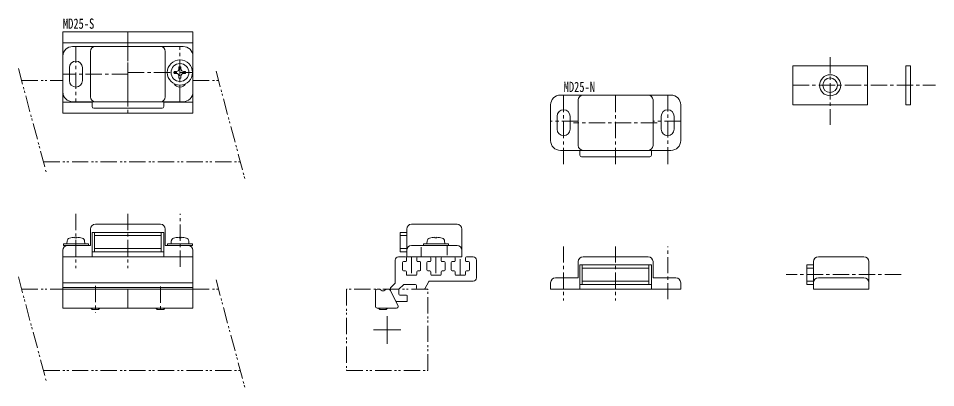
# Model space of a CAD drawing. Units: millimetres on the paper. Extents: x -622 to 995, y -460 to 705.
# Drawn here: x -328.2 to -46.1, y 149.2 to 262.8 of the extents above; entities that cross this region are included whole.
import ezdxf
from ezdxf.enums import TextEntityAlignment as Align

# ---------------------------------------------------------------- set-up
doc = ezdxf.new("R2010")
doc.units = ezdxf.units.MM
for name, pattern in [('CHAIN1', [8, 5, -1, 1, -1]), ('CHAIN2', [12, 9, -1, 1, -1]), ('DASHED3', [4, 3, -1]), ('DOUBLE_CHAIN1', [8.8, 5, -1, 0.6, -0.6, 0.6, -1])]:
    doc.linetypes.add(name, pattern=pattern)
for name, color, linetype, lineweight in [('0-0', 7, 'Continuous', 18), ('0-1', 4, 'Continuous', 18), ('0-2', 7, 'Continuous', 40), ('0-8', 4, 'Continuous', 18)]:
    doc.layers.add(name, color=color, linetype=linetype, lineweight=lineweight)
doc.styles.add('ＭＳ ゴシック', font='')
doc.styles.get('ＭＳ ゴシック').set_extended_font_data('MS Gothic')

msp = doc.modelspace()

# ---------------------------------------------------------------- linework, layer by layer
at = {"layer": '0-0'}
for p, q in [((-277.5, 254.169), (-311.5, 254.169)), ((-306, 252.669), (-306, 238.669)), ((-283, 238.669), (-283, 252.669)), ((-312.5, 243.669), (-312.5, 247.669)), ((-308.5, 247.669), (-308.5, 243.669)), ((-278.8, 247.269), (-278.8, 247.919)), ((-277.5, 237.169), (-311.5, 237.169)), ((-305.5, 237.169), (-305.5, 235.669)), ((-283.5, 235.669), (-283.5, 237.169)), ((-161.5, 239.221), (-127.5, 239.221)), ((-156, 237.721), (-156, 223.721)), ((-133, 223.721), (-133, 237.721)), ((-305, 235.169), (-284, 235.169)), ((-164.5, 236.221), (-164.5, 225.221)), ((-124.5, 236.221), (-124.5, 225.221)), ((-162.5, 232.721), (-162.5, 228.721)), ((-158.5, 228.721), (-158.5, 232.721)), ((-130.5, 228.721), (-130.5, 232.721)), ((-126.5, 228.721), (-126.5, 232.721)), ((-127.5, 222.221), (-161.5, 222.221)), ((-155.5, 222.221), (-155.5, 220.721)), ((-155, 220.221), (-134, 220.221)), ((-133.5, 220.721), (-133.5, 222.221)), ((-284.5, 199.5), (-304.5, 199.5)), ((-208.771, 198), (-208.771, 189.5)), ((-193.271, 199.5), (-207.271, 199.5)), ((-304.75, 191), (-304.75, 197)), ((-304.75, 196), (-284.25, 196)), ((-284.25, 191), (-284.25, 197)), ((-283.5, 197), (-283.5, 189.5)), ((-208.771, 196), (-210.771, 196)), ((-200.071, 195.494), (-200.071, 195.278)), ((-284.25, 192), (-304.75, 192)), ((-208.771, 192), (-210.771, 192)), ((-193.271, 193), (-207.271, 193)), ((-202.521, 193.5), (-202.447, 194.347)), ((-197.095, 194.347), (-197.021, 193.5)), ((-314.5, 173.7), (-314.5, 191.5)), ((-314.5, 189.5), (-274.5, 189.5)), ((-314.5, 189.5), (-274.5, 189.5)), ((-305.5, 191), (-283.5, 191)), ((-274.5, 191.5), (-274.5, 173.7)), ((-211.271, 189.5), (-209.171, 189.5)), ((-210.771, 191), (-208.771, 191)), ((-208.871, 189.2), (-208.871, 188.3)), ((-205.671, 188.3), (-205.671, 189.2)), ((-201.371, 188.3), (-201.371, 189.2)), ((-198.171, 189.2), (-198.171, 188.3)), ((-193.871, 189.2), (-193.871, 188.3)), ((-190.671, 188.3), (-190.671, 189.2)), ((-190.371, 189.5), (-188.271, 189.5)), ((-134.5, 189.5), (-154.5, 189.5)), ((-68.153, 189.5), (-82.153, 189.5)), ((-212.271, 181.624), (-212.271, 188.5)), ((-210.071, 187.7), (-210.071, 185.5)), ((-209.171, 188), (-209.771, 188)), ((-204.771, 188), (-205.371, 188)), ((-204.471, 185.5), (-204.471, 187.7)), ((-202.571, 185.5), (-202.571, 187.7)), ((-202.271, 188), (-201.671, 188)), ((-197.871, 188), (-197.271, 188)), ((-196.971, 187.7), (-196.971, 185.5)), ((-195.071, 187.7), (-195.071, 185.5)), ((-194.171, 188), (-194.771, 188)), ((-189.771, 188), (-190.371, 188)), ((-189.471, 185.5), (-189.471, 187.7)), ((-187.271, 188.5), (-187.271, 183)), ((-154.75, 181), (-154.75, 187)), ((-134.25, 181), (-134.25, 187)), ((-133.5, 187), (-133.5, 179.5)), ((-83.653, 187), (-85.653, 187)), ((-209.771, 185.2), (-209.171, 185.2)), ((-208.871, 184.9), (-208.871, 184.1)), ((-208.571, 183.8), (-205.971, 183.8)), ((-205.671, 184.1), (-205.671, 184.9)), ((-205.371, 185.2), (-204.771, 185.2)), ((-201.671, 185.2), (-202.271, 185.2)), ((-201.371, 184.1), (-201.371, 184.9)), ((-198.471, 183.8), (-201.071, 183.8)), ((-198.171, 184.9), (-198.171, 184.1)), ((-197.271, 185.2), (-197.871, 185.2)), ((-194.771, 185.2), (-194.171, 185.2)), ((-193.871, 184.9), (-193.871, 184.1)), ((-193.571, 183.8), (-190.971, 183.8)), ((-190.671, 184.1), (-190.671, 184.9)), ((-190.371, 185.2), (-189.771, 185.2)), ((-154.75, 186), (-134.25, 186)), ((-85.653, 186), (-83.653, 186)), ((-314.5, 181.5), (-274.5, 181.5)), ((-213.683, 180.088), (-212.359, 181.412)), ((-209.759, 180.912), (-211.083, 179.588)), ((-206.071, 181), (-209.547, 181)), ((-205.771, 179.8), (-205.771, 180.7)), ((-201.914, 181.85), (-203.185, 179.65)), ((-188.271, 182), (-201.655, 182)), ((-164.5, 179.5), (-164.5, 181.5)), ((-155.5, 181), (-133.5, 181)), ((-134.25, 182), (-154.75, 182)), ((-83.653, 182), (-85.653, 182)), ((-82.153, 183), (-68.153, 183)), ((-314.5, 180), (-274.5, 180)), ((-218.371, 174.2), (-218.371, 179)), ((-217.871, 179.5), (-217.205, 179.5)), ((-216.955, 179.433), (-216.321, 179.067)), ((-215.821, 179.067), (-215.187, 179.433)), ((-214.937, 179.5), (-214.28, 179.5)), ((-213.833, 179.224), (-211.433, 174.424)), ((-213.771, 179.171), (-213.771, 179.876)), ((-212.154, 175.866), (-213.739, 179.037)), ((-211.171, 179.376), (-211.171, 178)), ((-203.444, 179.5), (-205.471, 179.5)), ((-208.871, 175.7), (-211.886, 175.7)), ((-210.871, 177.7), (-208.871, 177.7)), ((-208.571, 177.4), (-208.571, 176)), ((-305.5, 173.3), (-305.9, 173.7)), ((-303.5, 173.3), (-305.5, 173.3)), ((-303.1, 173.7), (-303.5, 173.3)), ((-285.5, 173.3), (-285.9, 173.7)), ((-283.5, 173.3), (-285.5, 173.3)), ((-283.1, 173.7), (-283.5, 173.3)), ((-211.88, 173.7), (-217.871, 173.7))]:
    msp.add_line(p, q, dxfattribs=at)
at = {"layer": '0-0', "linetype": 'DASHED3'}
for p, q in [((-204.271, 189.5), (-204.271, 193)), ((-196.271, 193), (-196.271, 189.5))]:
    msp.add_line(p, q, dxfattribs=at)
at = {"layer": '0-0'}
for points in [[(-274.5, 258.669), (-314.5, 258.669), (-314.5, 233.669), (-274.5, 233.669)], [(-90.03, 248.242), (-90.03, 236.242), (-67.03, 236.242), (-67.03, 248.242)], [(-53.783, 248.242), (-55.283, 248.242), (-55.283, 236.242), (-53.783, 236.242)]]:
    msp.add_lwpolyline(points, close=True, dxfattribs=at)
for points in [[(-279.6, 246.469), (-280.25, 246.469), (-280.25, 245.869), (-279.6, 245.869)], [(-278.8, 247.919), (-278.2, 247.919), (-278.2, 247.269)], [(-277.4, 245.869), (-276.75, 245.869), (-276.75, 246.469), (-277.4, 246.469)], [(-278.8, 245.069), (-278.8, 244.419), (-278.2, 244.419), (-278.2, 245.069)], [(-306, 198), (-306, 193), (-313, 193)], [(-276, 193), (-283, 193), (-283, 198)], [(-208.771, 189.5), (-191.771, 189.5), (-191.771, 198)], [(-283.5, 197), (-305.5, 197), (-305.5, 189.5)], [(-210.771, 191), (-210.771, 197), (-208.771, 197)], [(-200.071, 195.278), (-199.471, 195.278), (-199.471, 195.494)], [(-203.621, 193), (-203.621, 193.5), (-195.921, 193.5), (-195.921, 193)], [(-156, 188), (-156, 183), (-163, 183)], [(-133.5, 187), (-155.5, 187), (-155.5, 179.5)], [(-126, 183), (-133, 183), (-133, 188)], [(-85.653, 187), (-85.653, 181), (-83.653, 181)], [(-83.653, 188), (-83.653, 179.5), (-66.653, 179.5), (-66.653, 188)], [(-164.5, 179.5), (-124.5, 179.5), (-124.5, 181.5)], [(-217.471, 173.7), (-217.071, 173.3), (-215.071, 173.3), (-214.671, 173.7)]]:
    msp.add_lwpolyline(points, dxfattribs=at)
for centre, radius in [((-278.5, 246.169), 3.88), ((-278.5, 246.169), 2.75), ((-78.53, 242.242), 3.25), ((-78.53, 242.242), 2.25)]:
    msp.add_circle(centre, radius, dxfattribs=at)
for centre, radius, start, end in [((-311.5, 251.169), 3, 90, 180), ((-304.5, 252.669), 1.5, 90, 180), ((-284.5, 252.669), 1.5, 0, 90), ((-277.5, 251.169), 3, 0, 90), ((-310.5, 247.669), 2, 0, 180), ((-279.6, 247.269), 0.8, 270, 0), ((-279.6, 245.069), 0.8, 0, 90), ((-277.4, 247.269), 0.8, 180, 270), ((-277.4, 245.069), 0.8, 90, 180), ((-310.5, 243.669), 2, 180, 0), ((-278.5, 243.669), 2, 208.71415, 331.28585), ((-311.5, 240.169), 3, 180, 270), ((-277.5, 240.169), 3, 270, 0), ((-304.5, 238.669), 1.5, 180, 270), ((-284.5, 238.669), 1.5, 270, 0), ((-161.5, 236.221), 3, 90, 180), ((-154.5, 237.721), 1.5, 90, 180), ((-134.5, 237.721), 1.5, 0, 90), ((-127.5, 236.221), 3, 0, 90), ((-305, 235.669), 0.5, 180, 270), ((-284, 235.669), 0.5, 270, 0), ((-160.5, 232.721), 2, 0, 180), ((-128.5, 232.721), 2, 0, 180), ((-160.5, 228.721), 2, 180, 0), ((-128.5, 228.721), 2, 180, 0), ((-161.5, 225.221), 3, 180, 270), ((-154.5, 223.721), 1.5, 180, 270), ((-134.5, 223.721), 1.5, 270, 0), ((-127.5, 225.221), 3, 270, 0), ((-155, 220.721), 0.5, 180, 270), ((-134, 220.721), 0.5, 270, 0), ((-304.5, 198), 1.5, 90, 180), ((-284.5, 198), 1.5, 0, 90), ((-207.271, 198), 1.5, 90, 180), ((-193.271, 198), 1.5, 0, 90), ((-201.451, 194.26), 1, 106.25702, 175), ((-199.771, 188.5), 7, 92.45628, 106.25702), ((-199.771, 188.5), 7, 73.74297, 87.5437), ((-198.091, 194.26), 1, 4.99998, 73.74297), ((-313, 191.5), 1.5, 90, 180), ((-276, 191.5), 1.5, 0, 90), ((-207.271, 191.5), 1.5, 90, 180), ((-193.271, 191.5), 1.5, 0, 90), ((-211.271, 188.5), 1, 90, 180), ((-209.171, 189.2), 0.3, 0, 90), ((-205.371, 189.2), 0.3, 90, 180), ((-201.671, 189.2), 0.3, 0, 90), ((-197.871, 189.2), 0.3, 90, 180), ((-194.171, 189.2), 0.3, 0, 90), ((-190.371, 189.2), 0.3, 90, 180), ((-188.271, 188.5), 1, 0, 90), ((-154.5, 188), 1.5, 90, 180), ((-134.5, 188), 1.5, 0, 90), ((-82.153, 188), 1.5, 90, 180), ((-68.153, 188), 1.5, 0, 90), ((-209.771, 187.7), 0.3, 90, 180), ((-209.171, 188.3), 0.3, 270, 0), ((-205.371, 188.3), 0.3, 180, 270), ((-204.771, 187.7), 0.3, 0, 90), ((-202.271, 187.7), 0.3, 90, 180), ((-201.671, 188.3), 0.3, 270, 0), ((-197.871, 188.3), 0.3, 180, 270), ((-197.271, 187.7), 0.3, 0, 90), ((-194.771, 187.7), 0.3, 90, 180), ((-194.171, 188.3), 0.3, 270, 0), ((-190.371, 188.3), 0.3, 180, 270), ((-189.771, 187.7), 0.3, 0, 90), ((-209.771, 185.5), 0.3, 180, 270), ((-209.171, 184.9), 0.3, 0, 90), ((-208.571, 184.1), 0.3, 180, 270), ((-205.971, 184.1), 0.3, 270, 0), ((-205.371, 184.9), 0.3, 90, 180), ((-204.771, 185.5), 0.3, 270, 0), ((-202.271, 185.5), 0.3, 180, 270), ((-201.671, 184.9), 0.3, 0, 90), ((-201.071, 184.1), 0.3, 180, 270), ((-198.471, 184.1), 0.3, 270, 0), ((-197.871, 184.9), 0.3, 90, 180), ((-197.271, 185.5), 0.3, 270, 0), ((-194.771, 185.5), 0.3, 180, 270), ((-194.171, 184.9), 0.3, 0, 90), ((-193.571, 184.1), 0.3, 180, 270), ((-190.971, 184.1), 0.3, 270, 0), ((-190.371, 184.9), 0.3, 90, 180), ((-189.771, 185.5), 0.3, 270, 0), ((-212.571, 181.624), 0.3, 315, 0), ((-209.547, 180.7), 0.3, 90, 135), ((-206.071, 180.7), 0.3, 0, 90), ((-201.655, 181.7), 0.3, 90, 150), ((-188.271, 183), 1, 270, 0), ((-163, 181.5), 1.5, 90, 180), ((-126, 181.5), 1.5, 0, 90), ((-82.153, 181.5), 1.5, 90, 180), ((-68.153, 181.5), 1.5, 0, 90), ((-217.871, 179), 0.5, 90, 180), ((-217.205, 179), 0.5, 59.99931, 90), ((-216.071, 179.5), 0.5, 239.99931, 299.99738), ((-214.937, 179), 0.5, 90, 119.99737), ((-214.28, 179), 0.5, 26.56505, 90), ((-213.471, 179.876), 0.3, 135, 180), ((-213.471, 179.171), 0.3, 180, 206.56505), ((-210.871, 179.376), 0.3, 135, 180), ((-210.871, 178), 0.3, 180, 270), ((-205.471, 179.8), 0.3, 180, 270), ((-203.444, 179.8), 0.3, 270, 330), ((-211.886, 176), 0.3, 206.56505, 270), ((-208.871, 177.4), 0.3, 0, 90), ((-208.871, 176), 0.3, 270, 0), ((-217.871, 174.2), 0.5, 180, 270), ((-211.88, 174.2), 0.5, 270, 26.56505)]:
    msp.add_arc(centre, radius, start, end, dxfattribs=at)
at = {"layer": '0-1', "linetype": 'CHAIN2'}
msp.add_line((-294.5, 258.669), (-294.5, 233.669), dxfattribs=at)
at = {"layer": '0-1'}
for p, q in [((-274.5, 255.269), (-314.5, 255.269)), ((-314.5, 237.069), (-305.5, 237.069)), ((-274.5, 237.069), (-283.5, 237.069)), ((-310.8, 195.494), (-310.8, 195.278)), ((-278.774, 195.494), (-278.774, 195.278)), ((-314.35, 193), (-306.65, 193)), ((-313.25, 193.5), (-313.176, 194.347)), ((-307.824, 194.347), (-307.75, 193.5)), ((-282.324, 193), (-274.624, 193)), ((-281.224, 193.5), (-281.15, 194.347)), ((-275.798, 194.347), (-275.724, 193.5)), ((-314.5, 179.5), (-274.5, 179.5)), ((-294.5, 179.5), (-294.5, 173.7)), ((-305.5, 173.7), (-305.5, 173.3)), ((-303.5, 173.3), (-303.5, 173.7)), ((-285.5, 173.7), (-285.5, 173.3)), ((-283.5, 173.3), (-283.5, 173.7)), ((-217.071, 173.3), (-217.071, 173.7)), ((-215.071, 173.7), (-215.071, 173.3))]:
    msp.add_line(p, q, dxfattribs=at)
at = {"layer": '0-1', "linetype": 'CHAIN1'}
for p, q in [((-310.5, 254.169), (-310.5, 237.169)), ((-294.5, 236.197), (-294.5, 254.169)), ((-278.5, 237.169), (-278.5, 254.169)), ((-78.53, 250.9), (-78.53, 230.055)), ((-294.5, 245.669), (-314.5, 245.669)), ((-294.5, 246.169), (-274.5, 246.169)), ((-90.03, 242.242), (-46.082, 242.242)), ((-160.5, 217.993), (-160.5, 239.221)), ((-144.5, 217.993), (-144.5, 239.221)), ((-128.5, 239.221), (-128.5, 222.221)), ((-156, 231.221), (-164.5, 231.221)), ((-131.773, 230.721), (-157.478, 230.721)), ((-124.5, 231.221), (-133, 231.221)), ((-128.474, 222.221), (-128.474, 217.993)), ((-310.5, 202.691), (-310.5, 186.03)), ((-294.5, 202.691), (-294.5, 186.03)), ((-278.474, 186.411), (-278.474, 202.691)), ((-160.5, 192.691), (-160.5, 176.03)), ((-144.5, 192.691), (-144.5, 176.03)), ((-128.474, 176.411), (-128.474, 192.691)), ((-207.271, 189.5), (-207.271, 183.774)), ((-199.771, 189.5), (-199.771, 183.8)), ((-192.271, 183.8), (-192.271, 189.5)), ((-56.717, 184), (-92.036, 184)), ((-304.5, 180.507), (-304.5, 172.363)), ((-284.5, 180.322), (-284.5, 172.445))]:
    msp.add_line(p, q, dxfattribs=at)
at = {"layer": '0-1'}
for points in [[(-310.8, 195.278), (-310.2, 195.278), (-310.2, 195.494)], [(-278.774, 195.278), (-278.174, 195.278), (-278.174, 195.494)], [(-314.35, 193), (-314.35, 193.5), (-306.65, 193.5), (-306.65, 193)], [(-282.324, 193), (-282.324, 193.5), (-274.624, 193.5), (-274.624, 193)]]:
    msp.add_lwpolyline(points, dxfattribs=at)
for centre, radius, start, end in [((-312.18, 194.26), 1, 106.25702, 175), ((-310.5, 188.5), 7, 92.45628, 106.25702), ((-310.5, 188.5), 7, 73.74297, 87.5437), ((-308.82, 194.26), 1, 4.99998, 73.74297), ((-280.153, 194.26), 1, 106.25702, 175), ((-278.474, 188.5), 7, 92.45628, 106.25702), ((-278.474, 188.5), 7, 73.74297, 87.5437), ((-276.794, 194.26), 1, 4.99998, 73.74297)]:
    msp.add_arc(centre, radius, start, end, dxfattribs=at)
at = {"layer": '0-2', "color": 4, "linetype": 'DOUBLE_CHAIN1', "lineweight": 18}
for p, q in [((-328.201, 247.444), (-319.61, 215.383)), ((-267.409, 246.596), (-258.518, 213.415)), ((-327.189, 243.669), (-314.5, 243.669)), ((-274.5, 243.669), (-266.625, 243.669)), ((-320.491, 218.669), (-259.926, 218.669)), ((-328.201, 183.275), (-319.61, 151.214)), ((-267.409, 182.426), (-258.518, 149.245)), ((-327.189, 179.5), (-314.5, 179.5)), ((-274.5, 179.5), (-266.625, 179.5)), ((-320.491, 154.5), (-259.926, 154.5))]:
    msp.add_line(p, q, dxfattribs=at)
at = {"layer": '0-2', "color": 4, "linetype": 'CHAIN2', "lineweight": 18}
for p, q in [((-214.771, 171.25), (-214.771, 162.75)), ((-219.021, 167), (-210.521, 167))]:
    msp.add_line(p, q, dxfattribs=at)
at = {"layer": '0-2', "color": 4, "linetype": 'DOUBLE_CHAIN1', "lineweight": 18}
msp.add_lwpolyline([(-227.271, 154.5), (-202.271, 154.5), (-202.271, 179.5), (-227.271, 179.5)], close=True, dxfattribs=at)
at = {"layer": '0-8'}
msp.add_line((-314.5, 173.7), (-274.5, 173.7), dxfattribs=at)

# ---------------------------------------------------------------- texts
at = {"layer": '0-0', "style": 'ＭＳ ゴシック', "width": 0.75}
for s, p in [('MD25-S', (-314.5, 258.669)), ('MD25-N', (-160.5, 239.221))]:
    msp.add_text(s, height=3.152, dxfattribs=at).set_placement(p, align=Align.BOTTOM_LEFT)

doc.saveas('drawing.dxf')
